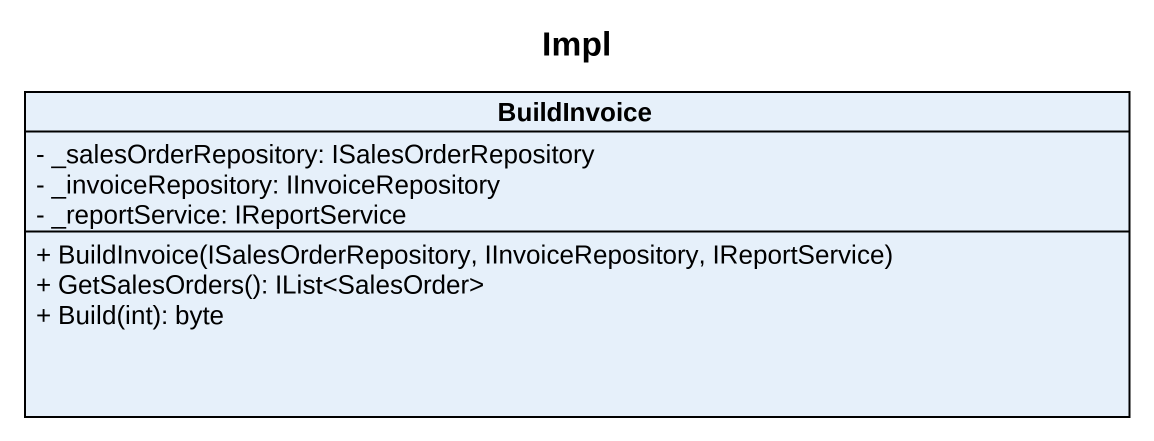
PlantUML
@startuml
title Impl
hide circle
hide empty members
skinparam classAttributeIconSize 0
class BuildInvoice {
  - _salesOrderRepository: ISalesOrderRepository
  - _invoiceRepository: IInvoiceRepository
  - _reportService: IReportService
  + BuildInvoice(ISalesOrderRepository, IInvoiceRepository, IReportService)
  + GetSalesOrders(): IList<SalesOrder>
  + Build(int): byte
}
@enduml
